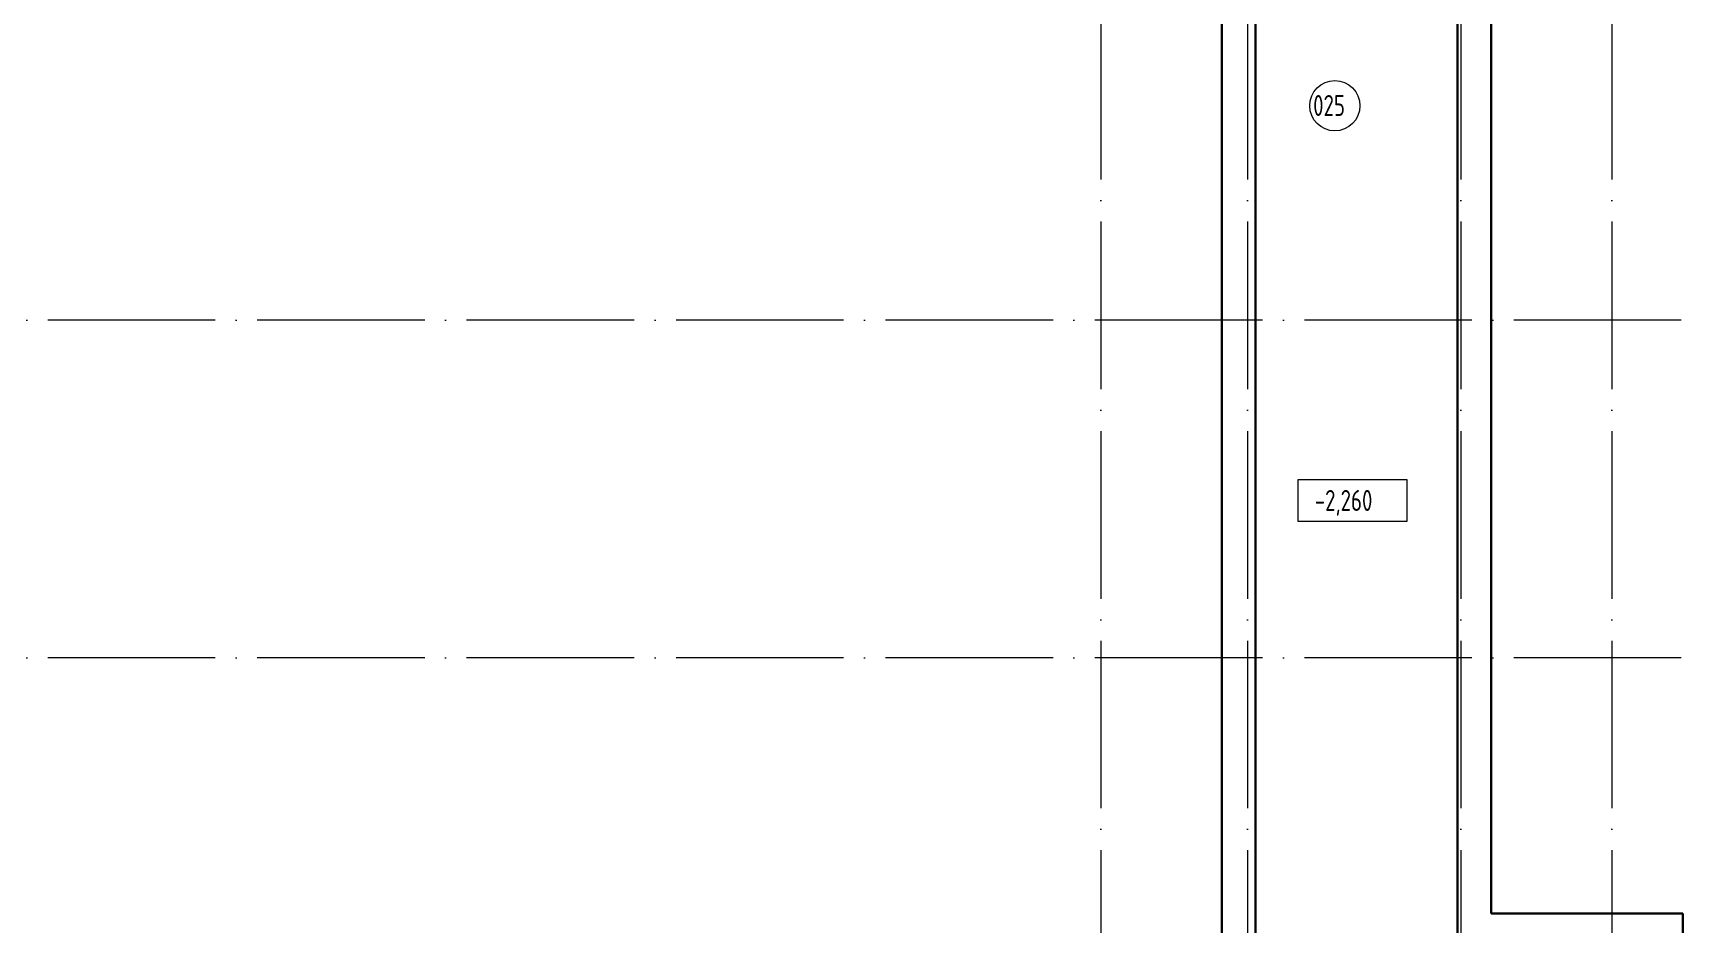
# Model space of a CAD drawing. Header units: millimetres. Extents: x -259793 to 503324, y -44556 to 93494.
# Drawn here: x -220063 to -200367, y -913 to 9717 of the extents above; entities that cross this region are included whole.
import ezdxf

# ---------------------------------------------------------------- set-up
doc = ezdxf.new("R2010")
doc.units = ezdxf.units.MM
doc.linetypes.add('ADSK_Линия сетки', pattern=[25, 20, -2.5, 0, -2.5])
for name, color, linetype, lineweight in [('Аннотация', 7, 'Continuous', 18), ('Марки помещений', 252, 'Continuous', 20), ('Оси', 252, 'Continuous', 9), ('Отметки', 7, 'Continuous', 9), ('Стены наружные', 7, 'Continuous', 18)]:
    doc.layers.add(name, color=color, linetype=linetype, lineweight=lineweight)
doc.styles.add('GOST Common_3', font='', dxfattribs={"height": 3.5})
doc.styles.get('GOST Common_3').set_extended_font_data('GOST 2.304 type A')

# ---------------------------------------------------------------- blocks, each defined once
blk = doc.blocks.new('подвал')
at = {"layer": 'Аннотация', "color": 251, "lineweight": 20, "true_color": 0x636466}
for p, q in [((-204962, 3889), (-204962, 4389)), ((-204962, 4389), (-203662, 4389)), ((-203662, 4389), (-203662, 3889)), ((-203662, 3889), (-204962, 3889))]:
    blk.add_line(p, q, dxfattribs=at)
at = {"layer": 'Марки помещений', "color": 251, "true_color": 0x636466}
blk.add_circle((-204523, 8849), 300, dxfattribs=at)
at = {"layer": 'Оси', "color": 251, "linetype": 'ADSK_Линия сетки', "ltscale": 100, "true_color": 0x636466}
for p, q in [((-207317, 29968), (-207317, -28468)), ((-205567, 29968), (-205567, -28468)), ((-203017, 29968), (-203017, -28468)), ((-201217, 29968), (-201217, -28468)), ((-200387, 6292), (-244528, 6292)), ((-200387, 2262), (-244528, 2262))]:
    blk.add_line(p, q, dxfattribs=at)
at = {"layer": 'Стены наружные', "color": 251, "lineweight": 30, "true_color": 0x636466}
for p, q in [((-205472, -5788), (-205472, 10987)), ((-203057, 10987), (-203057, -5788)), ((-205872, 10412), (-205872, -5788)), ((-202657, -788), (-202657, 10412)), ((-200367, -788), (-202657, -788)), ((-200367, -5788), (-200367, -788))]:
    blk.add_line(p, q, dxfattribs=at)
at = {"layer": 'Марки помещений', "color": 251, "true_color": 0x636466, "style": 'GOST Common_3', "width": 0.9}
blk.add_text('025', height=250, dxfattribs=at).set_placement((-204782, 8727))
at = {"layer": 'Отметки', "color": 251, "true_color": 0x636466, "style": 'GOST Common_3', "width": 0.9}
blk.add_text('-2,260', height=250, dxfattribs=at).set_placement((-204763, 4015))

msp = doc.modelspace()

# ---------------------------------------------------------------- block references
msp.add_blockref('подвал', (0, 0))

doc.saveas('drawing.dxf')
